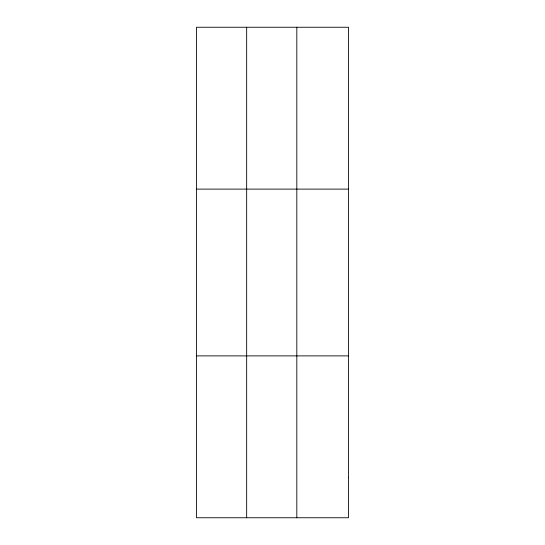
<?xml version="1.0" encoding="UTF-8"?>
<svg xmlns="http://www.w3.org/2000/svg" width="545" height="545" viewBox="0 0 545 545"><rect width="100%" height="100%" fill="white"/><g stroke="black" fill="none" stroke-linecap="round" stroke-linejoin="round"><path stroke-width="0.82" d="M246.66 27.25L246.66 517.75M296.821 27.25L296.821 517.75M196.5 189.115L348.5 189.115M196.5 355.885L348.5 355.885M348.5 477.284L348.5 517.75L196.5 517.75L196.5 27.25L348.5 27.25L348.5 477.284"/></g></svg>
